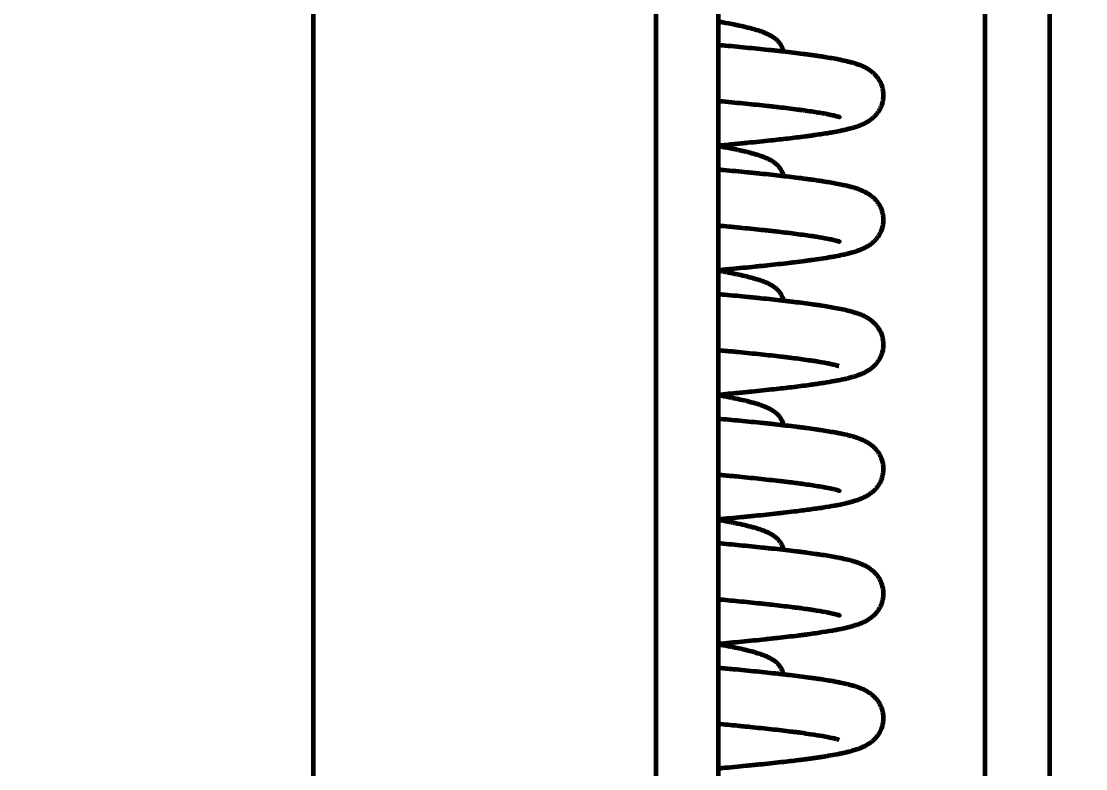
# Model space of a CAD drawing. Header units: millimetres. Extents: x 0 to 840, y 0 to 594.
# Drawn here: x 59.753 to 64.31, y 461.27 to 464.47 of the extents above; entities that cross this region are included whole.
import ezdxf

# ---------------------------------------------------------------- set-up
doc = ezdxf.new("R2010")
doc.units = ezdxf.units.MM
doc.linetypes.add('K5LT_BASIC', pattern=[0])
doc.linetypes.add('K5LT_THIN', pattern=[0])
doc.layers.add('Системный слой', color=7, linetype='Continuous')
doc.styles.add('KDIMTEXTSTYLE', font='GOST_AU.SHX', dxfattribs={"width": 0.96, "oblique": 15, "height": 5})
doc.dimstyles.new('KDIMSTYLE (0.07)', dxfattribs={"dimtxt": 5, "dimasz": 1, "dimexe": 2, "dimexo": 0, "dimgap": 1, "dimtad": 1, "dimlfac": 15, "dimtxsty": 'KDIMTEXTSTYLE', "dimsah": 1, "dimcen": 0, "dimdle": 1, "dimadec": 0, "dimazin": 0, "dimtfac": 0.667, "dimtmove": 0, "dimatfit": 3, "dimfxl": 1, "dimtvp": 1, "dimtolj": 1, "dimtzin": 0, "dimarcsym": 0})

# ---------------------------------------------------------------- blocks, each defined once
blk = doc.blocks.new('KDIMARROW_01')
at = {"layer": 'Системный слой'}
blk.add_hatch(color=0, dxfattribs=at).paths.add_polyline_path([(0, 0), (-5, 0.6583), (-4.5, 0), (-5, -0.6583)])
at = {"layer": 'Системный слой', "color": 0, "linetype": 'K5LT_THIN', "lineweight": 18}
for p, q in [((-4.5, 0), (-5, 0.6583)), ((-5, 0.6583), (0, 0)), ((0, 0), (-5, -0.6583)), ((-5, -0.6583), (-4.5, 0)), ((0, 0), (-1, 0))]:
    blk.add_line(p, q, dxfattribs=at)

msp = doc.modelspace()

# ---------------------------------------------------------------- linework, layer by layer
at = {"layer": 'Системный слой', "color": 5, "linetype": 'K5LT_BASIC', "lineweight": 60, "true_color": 0x0000ff}
for p, q in [((61.00305, 512.31632), (61.00305, 411.74583)), ((62.46971, 512.30589), (62.46971, 411.73474)), ((63.87945, 446.48472), (63.87945, 479.15139)), ((64.15418, 479.15139), (64.15418, 446.48472)), ((62.73638, 479.01806), (62.73638, 446.61806))]:
    msp.add_line(p, q, dxfattribs=at)
for points, knots in [([(62.73638, 464.46993), (62.74252, 464.46885), (62.74857, 464.46776), (62.77289, 464.46334), (62.79034, 464.45998), (62.81166, 464.4556), (62.81645, 464.4546), (62.82267, 464.45327), (62.82418, 464.45294), (62.84065, 464.44936), (62.85466, 464.44609), (62.86911, 464.44241), (62.87041, 464.44208), (62.88176, 464.43913), (62.89124, 464.43649), (62.90921, 464.43103), (62.91768, 464.42823), (62.93182, 464.42302), (62.93773, 464.42066), (62.94616, 464.41694), (62.94888, 464.41568), (62.95674, 464.41183), (62.96181, 464.40911), (62.96929, 464.40448), (62.97142, 464.40309), (62.9758, 464.40003), (62.9779, 464.39847), (62.98375, 464.39382), (62.98755, 464.39042), (62.99296, 464.38476), (62.99481, 464.38266), (62.99763, 464.37918), (62.99867, 464.37783), (63.00096, 464.37466), (63.00211, 464.37295), (63.00556, 464.3674), (63.00752, 464.36372), (63.01105, 464.35558), (63.01246, 464.35156), (63.01407, 464.34549), (63.0145, 464.34359), (63.01487, 464.3417)], [18.8656886, 18.8656886, 18.8656886, 18.8656886, 19.2075991, 19.2075991, 20.2626558, 20.2626558, 20.575663, 20.575663, 20.6763779, 20.6763779, 21.6846425, 21.6846425, 21.7857613, 21.7857613, 22.5695793, 22.5695793, 23.3533974, 23.3533974, 23.9549881, 23.9549881, 24.2402451, 24.2402451, 24.8093722, 24.8093722, 25.0549967, 25.0549967, 25.2892627, 25.2892627, 25.7031865, 25.7031865, 25.9129034, 25.9129034, 26.0393263, 26.0393263, 26.1910284, 26.1910284, 26.4794092, 26.4794092, 26.7454221, 26.7454221, 26.8596257, 26.8596257, 26.8596257, 26.8596257]), ([(62.73638, 464.36975), (62.74626, 464.36885), (62.75606, 464.36795), (62.80054, 464.36382), (62.83433, 464.36059), (62.90007, 464.35409), (62.93199, 464.35081), (62.97132, 464.34658), (62.97999, 464.34563), (62.99714, 464.34373), (63.00561, 464.34278), (63.04423, 464.33838), (63.07289, 464.33492), (63.10729, 464.33047), (63.11468, 464.32949), (63.1292, 464.32753), (63.13634, 464.32655), (63.14634, 464.32514), (63.14932, 464.32471), (63.1592, 464.32329), (63.16598, 464.32229), (63.17925, 464.32029), (63.18576, 464.31928), (63.2133, 464.31488), (63.2329, 464.31145), (63.26208, 464.3057), (63.27276, 464.30343), (63.28984, 464.29946), (63.29663, 464.29778), (63.3075, 464.29488), (63.31183, 464.29367), (63.32027, 464.29117), (63.32419, 464.28995), (63.33452, 464.28652), (63.34081, 464.28424), (63.35044, 464.28032), (63.35407, 464.27875), (63.36418, 464.27403), (63.37046, 464.27077), (63.38094, 464.26423), (63.38421, 464.26203), (63.39073, 464.25726), (63.3941, 464.25459), (63.4004, 464.24911), (63.40368, 464.246), (63.41115, 464.23818), (63.41559, 464.23287), (63.42192, 464.22384), (63.42403, 464.22053), (63.42841, 464.2129), (63.43061, 464.20854), (63.43456, 464.1994), (63.43634, 464.19456), (63.43925, 464.18473), (63.44045, 464.1796), (63.44217, 464.1693), (63.44272, 464.16405), (63.44315, 464.15355), (63.44304, 464.14829), (63.44217, 464.13786), (63.44142, 464.13272), (63.43901, 464.12119), (63.43718, 464.11497), (63.43264, 464.10287), (63.42996, 464.09715), (63.42384, 464.08612), (63.42042, 464.08095), (63.41412, 464.07262), (63.41126, 464.06923), (63.40543, 464.0629), (63.40244, 464.05996), (63.39639, 464.05448), (63.39333, 464.05195), (63.38992, 464.04933), (63.38951, 464.04902), (63.38769, 464.04765), (63.38628, 464.04663), (63.38213, 464.04372), (63.37936, 464.04191), (63.37146, 464.03705), (63.3662, 464.03422), (63.35796, 464.03018), (63.35462, 464.02866), (63.34789, 464.02576), (63.34465, 464.02446), (63.33332, 464.02014), (63.32605, 464.01774), (63.31434, 464.01421), (63.31003, 464.01298), (63.29992, 464.01022), (63.29374, 464.00865), (63.28258, 464.00598), (63.27777, 464.00489), (63.26779, 464.00269), (63.26258, 464.00159), (63.24777, 463.99859), (63.23776, 463.99669), (63.22142, 463.99377), (63.21542, 463.99273), (63.19145, 463.9887), (63.17229, 463.98574), (63.14497, 463.98181), (63.1379, 463.98082), (63.12352, 463.97885), (63.11621, 463.97786), (63.0853, 463.9738), (63.06045, 463.97073), (63.01099, 463.96494), (62.98665, 463.96222), (62.9301, 463.95614), (62.89738, 463.95279), (62.8541, 463.94851), (62.84466, 463.94759), (62.82565, 463.94575), (62.81608, 463.94484), (62.78352, 463.94174), (62.76015, 463.93957), (62.73638, 463.9374)], [4.6533398, 4.6533398, 4.6533398, 4.6533398, 4.992377, 4.992377, 6.2027152, 6.2027152, 7.4310357, 7.4310357, 7.784683, 7.784683, 8.1395752, 8.1395752, 9.4268002, 9.4268002, 9.7870957, 9.7870957, 10.1489733, 10.1489733, 10.3047117, 10.3047117, 10.669622, 10.669622, 11.0354263, 11.0354263, 12.2578541, 12.2578541, 13.0248467, 13.0248467, 13.5526302, 13.5526302, 13.9116848, 13.9116848, 14.2557108, 14.2557108, 14.7896734, 14.7896734, 15.0951145, 15.0951145, 15.6290771, 15.6290771, 15.8688792, 15.8688792, 16.0959116, 16.0959116, 16.3129594, 16.3129594, 16.6226405, 16.6226405, 16.7877626, 16.7877626, 16.9852371, 16.9852371, 17.1816924, 17.1816924, 17.3744661, 17.3744661, 17.5642591, 17.5642591, 17.7523127, 17.7523127, 17.9398004, 17.9398004, 18.1805104, 18.1805104, 18.4284188, 18.4284188, 18.688996, 18.688996, 18.8901488, 18.8901488, 19.0964008, 19.0964008, 19.3106255, 19.3106255, 19.3394826, 19.3394826, 19.4410877, 19.4410877, 19.6442978, 19.6442978, 20.0507179, 20.0507179, 20.3262035, 20.3262035, 20.6171902, 20.6171902, 21.2712928, 21.2712928, 21.6184998, 21.6184998, 22.1070484, 22.1070484, 22.4704408, 22.4704408, 22.8395962, 22.8395962, 23.5024106, 23.5024106, 23.8728149, 23.8728149, 24.9474489, 24.9474489, 25.3117314, 25.3117314, 25.6741575, 25.6741575, 26.8139009, 26.8139009, 27.8298613, 27.8298613, 29.0861227, 29.0861227, 29.431642, 29.431642, 29.7759734, 29.7759734, 30.5920125, 30.5920125, 30.5920125, 30.5920125]), ([(62.73638, 464.12957), (62.74281, 464.12898), (62.7492, 464.12838), (62.78956, 464.12461), (62.82256, 464.12144), (62.88666, 464.11504), (62.91773, 464.11181), (62.9557, 464.10768), (62.96398, 464.10677), (62.98032, 464.10494), (62.98837, 464.10402), (63.02471, 464.09983), (63.05142, 464.09656), (63.08322, 464.09239), (63.09008, 464.09147), (63.10164, 464.08988), (63.10643, 464.08922), (63.13336, 464.08541), (63.15371, 464.08227), (63.17351, 464.07892), (63.17532, 464.07861), (63.18226, 464.0774), (63.18721, 464.07652), (63.19674, 464.07476), (63.20126, 464.07389), (63.21494, 464.07118), (63.22315, 464.0694), (63.23366, 464.06691), (63.23655, 464.06619), (63.24325, 464.06445), (63.24677, 464.06345), (63.25074, 464.06224), (63.25249, 464.06167), (63.2553, 464.06071), (63.25632, 464.06028), (63.25587, 464.06048), (63.25459, 464.06111), (63.25422, 464.06131)], [37.7112778, 37.7112778, 37.7112778, 37.7112778, 37.9222694, 37.9222694, 39.0502669, 39.0502669, 40.1981821, 40.1981821, 40.5243111, 40.5243111, 40.8515265, 40.8515265, 42.0252066, 42.0252066, 42.3577156, 42.3577156, 42.5994075, 42.5994075, 43.7447167, 43.7447167, 43.8609674, 43.8609674, 44.1975123, 44.1975123, 44.5337933, 44.5337933, 45.2610793, 45.2610793, 45.5898742, 45.5898742, 46.0644791, 46.0644791, 46.3572481, 46.3572481, 46.9762262, 46.9762262, 47.2143154, 47.2143154, 47.2143154, 47.2143154]), ([(62.73638, 463.93659), (62.74022, 463.93592), (62.74401, 463.93524), (62.76656, 463.93119), (62.78441, 463.92781), (62.8062, 463.9234), (62.81105, 463.9224), (62.8206, 463.92038), (62.82529, 463.91937), (62.83668, 463.91687), (62.84327, 463.91537), (62.85404, 463.91282), (62.85831, 463.91179), (62.87455, 463.90775), (62.88587, 463.9047), (62.90419, 463.89927), (62.91155, 463.89692), (62.92183, 463.89336), (62.92497, 463.89223), (62.93375, 463.88893), (62.93926, 463.88668), (62.94726, 463.8831), (62.94986, 463.88188), (62.95779, 463.87795), (62.96288, 463.87516), (62.97014, 463.87059), (62.97242, 463.86908), (62.97872, 463.86459), (62.98267, 463.86147), (62.98835, 463.85617), (62.98974, 463.8548), (62.99308, 463.85129), (62.99479, 463.84936), (62.99827, 463.84506), (62.9999, 463.84287), (63.00389, 463.83694), (63.00625, 463.83283), (63.00939, 463.82619), (63.01064, 463.82317), (63.01256, 463.81771), (63.01347, 463.81463), (63.01442, 463.81058), (63.01465, 463.8095), (63.01486, 463.80841)], [18.3385521, 18.3385521, 18.3385521, 18.3385521, 18.5520427, 18.5520427, 19.6180803, 19.6180803, 19.9309472, 19.9309472, 20.2445913, 20.2445913, 20.7073038, 20.7073038, 21.0230147, 21.0230147, 21.9335588, 21.9335588, 22.5995978, 22.5995978, 22.904688, 22.904688, 23.4668516, 23.4668516, 23.7508946, 23.7508946, 24.3130583, 24.3130583, 24.5614441, 24.5614441, 25.0183374, 25.0183374, 25.1852387, 25.1852387, 25.3892471, 25.3892471, 25.5861398, 25.5861398, 25.8859733, 25.8859733, 26.0744038, 26.0744038, 26.2614911, 26.2614911, 26.3284344, 26.3284344, 26.3284344, 26.3284344]), ([(62.73638, 463.83642), (62.74395, 463.83573), (62.75148, 463.83504), (62.79379, 463.83112), (62.82768, 463.8279), (62.86978, 463.82375), (62.87905, 463.82283), (62.89741, 463.82099), (62.90651, 463.82006), (62.94782, 463.81581), (62.9788, 463.81248), (63.03686, 463.80591), (63.06401, 463.80267), (63.09728, 463.79843), (63.10479, 463.79746), (63.11954, 463.79551), (63.12679, 463.79453), (63.14464, 463.79206), (63.15505, 463.79057), (63.17191, 463.78807), (63.17852, 463.78706), (63.20529, 463.78288), (63.22417, 463.77966), (63.25224, 463.77435), (63.2624, 463.7723), (63.27713, 463.76908), (63.282, 463.76797), (63.29353, 463.76522), (63.3, 463.76357), (63.3105, 463.76071), (63.31485, 463.75946), (63.32511, 463.75634), (63.3309, 463.75445), (63.34059, 463.75093), (63.34432, 463.7495), (63.35145, 463.74656), (63.35517, 463.74493), (63.36549, 463.74003), (63.37222, 463.7365), (63.38325, 463.72935), (63.38639, 463.72717), (63.39294, 463.72219), (63.39619, 463.71951), (63.40411, 463.71234), (63.4091, 463.70721), (63.41644, 463.69826), (63.41925, 463.69446), (63.42243, 463.68962), (63.42298, 463.68877), (63.4246, 463.68617), (63.42566, 463.6844), (63.42872, 463.67894), (63.43061, 463.67515), (63.43433, 463.66666), (63.43609, 463.66194), (63.43905, 463.65218), (63.44025, 463.64717), (63.44204, 463.63696), (63.44263, 463.63177), (63.44315, 463.62132), (63.44309, 463.61607), (63.4422, 463.60422), (63.44118, 463.59766), (63.43817, 463.58483), (63.43616, 463.57858), (63.43325, 463.57138), (63.43272, 463.57014), (63.43018, 463.56439), (63.42787, 463.55989), (63.4231, 463.55176), (63.4203, 463.54753), (63.41496, 463.54033), (63.41185, 463.53657), (63.40609, 463.53025), (63.4029, 463.52707), (63.39686, 463.52155), (63.39376, 463.51897), (63.38566, 463.5127), (63.38121, 463.5097), (63.37312, 463.50475), (63.37051, 463.50327), (63.36407, 463.49983), (63.36123, 463.49842), (63.35474, 463.49537), (63.3514, 463.49391), (63.34209, 463.49006), (63.33572, 463.48772), (63.32572, 463.48436), (63.32195, 463.48317), (63.31388, 463.48074), (63.30989, 463.4796), (63.29934, 463.47673), (63.29262, 463.47504), (63.28104, 463.47229), (63.27612, 463.47118), (63.26016, 463.46771), (63.24877, 463.46544), (63.23101, 463.46214), (63.22517, 463.46109), (63.20642, 463.45784), (63.19301, 463.45565), (63.16605, 463.45151), (63.15259, 463.44954), (63.13522, 463.44712), (63.13184, 463.44665), (63.12161, 463.44525), (63.11465, 463.44432), (63.09342, 463.44154), (63.07875, 463.43968), (63.05569, 463.43687), (63.04765, 463.43591), (63.01045, 463.43152), (62.97979, 463.42811), (62.93885, 463.42377), (62.92991, 463.42284), (62.91188, 463.42097), (62.90277, 463.42004), (62.8608, 463.4158), (62.82676, 463.41249), (62.78197, 463.40828), (62.77219, 463.40736), (62.75375, 463.40565), (62.74509, 463.40486), (62.73638, 463.40406)], [4.2729293, 4.2729293, 4.2729293, 4.2729293, 4.5114885, 4.5114885, 5.6217301, 5.6217301, 5.9388773, 5.9388773, 6.2572857, 6.2572857, 7.4005533, 7.4005533, 8.5088178, 8.5088178, 8.8396057, 8.8396057, 9.1712311, 9.1712311, 9.6727903, 9.6727903, 10.0088631, 10.0088631, 11.0660021, 11.0660021, 11.7138663, 11.7138663, 12.0526196, 12.0526196, 12.521495, 12.521495, 12.8499866, 12.8499866, 13.3188621, 13.3188621, 13.6084208, 13.6084208, 13.88578, 13.88578, 14.4051005, 14.4051005, 14.622046, 14.622046, 14.8260242, 14.8260242, 15.1257656, 15.1257656, 15.3125921, 15.3125921, 15.3518115, 15.3518115, 15.4302504, 15.4302504, 15.5871283, 15.5871283, 15.7674777, 15.7674777, 15.9476555, 15.9476555, 16.1280068, 16.1280068, 16.3085182, 16.3085182, 16.538217, 16.538217, 16.7699069, 16.7699069, 16.8188965, 16.8188965, 16.9997698, 16.9997698, 17.180998, 17.180998, 17.3642008, 17.3642008, 17.5510309, 17.5510309, 17.7433351, 17.7433351, 18.0612729, 18.0612729, 18.2798833, 18.2798833, 18.5168923, 18.5168923, 18.7748912, 18.7748912, 19.2608729, 19.2608729, 19.5630664, 19.5630664, 19.8744029, 19.8744029, 20.3570748, 20.3570748, 20.6937686, 20.6937686, 21.4171346, 21.4171346, 21.7573311, 21.7573311, 22.4806971, 22.4806971, 23.1408536, 23.1408536, 23.2985093, 23.2985093, 23.6138208, 23.6138208, 24.2444438, 24.2444438, 24.5736325, 24.5736325, 25.7431396, 25.7431396, 26.064381, 26.064381, 26.3842491, 26.3842491, 27.5231332, 27.5231332, 27.8376433, 27.8376433, 28.1121861, 28.1121861, 28.1121861, 28.1121861]), ([(62.73638, 463.59624), (62.75223, 463.59477), (62.76788, 463.59331), (62.79279, 463.59094), (62.80219, 463.59004), (62.82083, 463.58824), (62.83007, 463.58733), (62.8719, 463.58321), (62.90335, 463.57999), (62.94186, 463.57586), (62.95025, 463.57495), (62.96683, 463.57312), (62.97501, 463.57221), (63.01106, 463.56811), (63.03752, 463.56494), (63.08728, 463.55858), (63.11059, 463.55538), (63.13386, 463.55191), (63.13597, 463.55159), (63.14407, 463.55036), (63.1499, 463.54945), (63.17297, 463.54576), (63.18853, 463.54303), (63.21048, 463.53875), (63.21798, 463.53718), (63.22808, 463.53491), (63.23147, 463.53411), (63.24093, 463.53177), (63.25005, 463.52918), (63.25636, 463.527), (63.25446, 463.52784), (63.25508, 463.52753)], [36.3466063, 36.3466063, 36.3466063, 36.3466063, 36.8486127, 36.8486127, 37.157315, 37.157315, 37.4668419, 37.4668419, 38.5729401, 38.5729401, 38.8867817, 38.8867817, 39.2018192, 39.2018192, 40.2977413, 40.2977413, 41.4133287, 41.4133287, 41.5253829, 41.5253829, 41.8489957, 41.8489957, 42.8445702, 42.8445702, 43.4482842, 43.4482842, 43.7659611, 43.7659611, 44.3419177, 44.3419177, 44.7495096, 44.7495096, 44.7495096, 44.7495096]), ([(62.73638, 463.40326), (62.74109, 463.40243), (62.74574, 463.4016), (62.75577, 463.39979), (62.76112, 463.39881), (62.77167, 463.39685), (62.77687, 463.39586), (62.78954, 463.39341), (62.79691, 463.39195), (62.80901, 463.38949), (62.81384, 463.38848), (62.8291, 463.38524), (62.83919, 463.38299), (62.85323, 463.37968), (62.85751, 463.37865), (62.87388, 463.37459), (62.8853, 463.37152), (62.90377, 463.36606), (62.91118, 463.36371), (62.92538, 463.35881), (62.93214, 463.35626), (62.94141, 463.35238), (62.94419, 463.35116), (62.95225, 463.34745), (62.95739, 463.34485), (62.96481, 463.34059), (62.96718, 463.33915), (62.97392, 463.3348), (62.9783, 463.33164), (62.98388, 463.32692), (62.98488, 463.32604), (62.98739, 463.32375), (62.98869, 463.3225), (62.99197, 463.31916), (62.9937, 463.31728), (62.9983, 463.31178), (63.00098, 463.30813), (63.00569, 463.30051), (63.00794, 463.29619), (63.01078, 463.28946), (63.0119, 463.2864), (63.01338, 463.2815), (63.01395, 463.27935), (63.01457, 463.27649), (63.01472, 463.27578), (63.01486, 463.27506)], [18.3614664, 18.3614664, 18.3614664, 18.3614664, 18.6234725, 18.6234725, 18.9329731, 18.9329731, 19.2432863, 19.2432863, 19.7010861, 19.7010861, 20.0141802, 20.0141802, 20.7101409, 20.7101409, 21.0257861, 21.0257861, 21.9424306, 21.9424306, 22.6118152, 22.6118152, 23.2811997, 23.2811997, 23.573005, 23.573005, 24.1356425, 24.1356425, 24.3925913, 24.3925913, 24.8892334, 24.8892334, 25.0081127, 25.0081127, 25.1643712, 25.1643712, 25.37006, 25.37006, 25.6896344, 25.6896344, 25.9850455, 25.9850455, 26.1735969, 26.1735969, 26.3065458, 26.3065458, 26.350651, 26.350651, 26.350651, 26.350651]), ([(62.73638, 463.30309), (62.74544, 463.30226), (62.75445, 463.30143), (62.79797, 463.2974), (62.8316, 463.29419), (62.87343, 463.29006), (62.88268, 463.28914), (62.901, 463.28729), (62.91008, 463.28636), (62.95132, 463.2821), (62.98224, 463.27877), (63.02003, 463.27447), (63.0283, 463.27352), (63.04459, 463.27161), (63.05263, 463.27065), (63.08885, 463.26625), (63.11547, 463.2628), (63.14482, 463.25869), (63.14926, 463.25806), (63.16056, 463.25643), (63.16732, 463.25543), (63.19631, 463.25103), (63.21704, 463.24759), (63.24771, 463.24191), (63.25878, 463.23972), (63.27986, 463.23517), (63.28987, 463.23283), (63.30376, 463.22923), (63.30822, 463.22801), (63.31888, 463.22495), (63.32497, 463.22307), (63.3349, 463.21968), (63.33879, 463.21828), (63.34609, 463.21545), (63.34987, 463.2139), (63.35985, 463.20949), (63.36602, 463.20648), (63.37646, 463.2004), (63.37963, 463.19842), (63.38624, 463.19393), (63.38957, 463.19149), (63.39784, 463.18485), (63.40321, 463.17997), (63.41113, 463.17141), (63.4141, 463.1679), (63.41802, 463.16271), (63.41908, 463.16125), (63.42219, 463.15675), (63.42418, 463.15361), (63.42846, 463.14615), (63.43066, 463.14178), (63.4346, 463.13264), (63.43637, 463.12781), (63.43927, 463.11798), (63.44047, 463.11284), (63.44242, 463.10111), (63.44301, 463.09433), (63.44308, 463.08089), (63.44258, 463.07422), (63.44056, 463.06111), (63.43906, 463.05475), (63.43557, 463.04375), (63.43379, 463.03913), (63.42974, 463.03016), (63.42753, 463.02593), (63.4227, 463.01779), (63.42013, 463.01395), (63.41474, 463.00671), (63.4119, 463.0033), (63.40797, 462.99898), (63.40691, 462.99785), (63.40523, 462.99612), (63.40461, 462.9955), (63.40277, 462.99368), (63.40151, 462.99248), (63.39786, 462.98911), (63.39531, 462.98694), (63.38816, 462.98119), (63.3832, 462.97771), (63.37547, 462.97281), (63.37222, 462.97091), (63.36584, 462.96741), (63.36273, 462.96583), (63.35614, 462.96267), (63.35325, 462.96138), (63.34391, 462.95743), (63.33868, 462.95547), (63.32936, 462.95222), (63.32539, 462.95092), (63.31761, 462.94851), (63.31338, 462.94726), (63.30329, 462.94444), (63.29729, 462.94288), (63.28638, 462.94021), (63.28157, 462.93909), (63.2687, 462.9362), (63.26031, 462.93444), (63.24606, 462.93162), (63.24051, 462.93056), (63.22016, 462.92682), (63.20458, 462.92418), (63.18574, 462.92121), (63.18351, 462.92086), (63.17767, 462.91996), (63.17404, 462.91941), (63.163, 462.91775), (63.15546, 462.91664), (63.14078, 462.91456), (63.13367, 462.91357), (63.10307, 462.9094), (63.07826, 462.90625), (63.02794, 462.90021), (63.00267, 462.89733), (62.94544, 462.89108), (62.91308, 462.88772), (62.8702, 462.88344), (62.86085, 462.88251), (62.842, 462.88067), (62.83251, 462.87975), (62.79478, 462.87613), (62.7659, 462.87343), (62.73638, 462.87073)], [4.1667293, 4.1667293, 4.1667293, 4.1667293, 4.4453161, 4.4453161, 5.5224927, 5.5224927, 5.8319381, 5.8319381, 6.1426793, 6.1426793, 7.2591012, 7.2591012, 7.5774811, 7.5774811, 7.8968569, 7.8968569, 9.041118, 9.041118, 9.2487993, 9.2487993, 9.5756523, 9.5756523, 10.6824609, 10.6824609, 11.3631095, 11.3631095, 12.0437581, 12.0437581, 12.3676119, 12.3676119, 12.8381961, 12.8381961, 13.1303523, 13.1303523, 13.4108215, 13.4108215, 13.8916755, 13.8916755, 14.1127697, 14.1127697, 14.3207118, 14.3207118, 14.6368134, 14.6368134, 14.8230151, 14.8230151, 14.8930675, 14.8930675, 15.0331723, 15.0331723, 15.2099644, 15.2099644, 15.3859906, 15.3859906, 15.5587884, 15.5587884, 15.7765349, 15.7765349, 15.9903523, 15.9903523, 16.204568, 16.204568, 16.3739405, 16.3739405, 16.5456335, 16.5456335, 16.7206937, 16.7206937, 16.9002429, 16.9002429, 16.9665468, 16.9665468, 17.0049382, 17.0049382, 17.081721, 17.081721, 17.2352866, 17.2352866, 17.5424178, 17.5424178, 17.7600914, 17.7600914, 17.9898715, 17.9898715, 18.2323423, 18.2323423, 18.6672237, 18.6672237, 18.9608096, 18.9608096, 19.269783, 19.269783, 19.7046645, 19.7046645, 20.0301436, 20.0301436, 20.5643617, 20.5643617, 20.8962084, 20.8962084, 21.7438254, 21.7438254, 21.8570535, 21.8570535, 22.0374681, 22.0374681, 22.3982972, 22.3982972, 22.7239961, 22.7239961, 23.7713532, 23.7713532, 24.7337857, 24.7337857, 25.8615018, 25.8615018, 26.1715707, 26.1715707, 26.4805907, 26.4805907, 27.3877761, 27.3877761, 27.3877761, 27.3877761]), ([(62.73638, 463.0629), (62.74682, 463.06194), (62.75717, 463.06097), (62.77699, 463.05911), (62.78647, 463.05821), (62.80528, 463.05641), (62.81461, 463.05551), (62.85681, 463.05139), (62.88859, 463.04818), (62.94937, 463.04176), (62.97837, 463.03855), (63.01359, 463.03443), (63.02131, 463.03351), (63.03651, 463.03167), (63.04399, 463.03075), (63.07737, 463.02656), (63.10155, 463.02331), (63.12987, 463.01918), (63.13597, 463.01827), (63.14781, 463.01645), (63.15358, 463.01554), (63.17498, 463.01207), (63.18925, 463.00955), (63.2095, 463.00561), (63.21651, 463.00416), (63.22646, 463.00195), (63.22986, 463.00116), (63.2383, 462.99911), (63.24252, 462.99797), (63.24731, 462.99661), (63.24894, 462.99613), (63.25143, 462.99535), (63.25201, 462.99516), (63.25294, 462.99485)], [38.7346172, 38.7346172, 38.7346172, 38.7346172, 39.0869628, 39.0869628, 39.4153722, 39.4153722, 39.744733, 39.744733, 40.9199133, 40.9199133, 42.0972117, 42.0972117, 42.4355893, 42.4355893, 42.775331, 42.775331, 43.9837483, 43.9837483, 44.3267169, 44.3267169, 44.6719943, 44.6719943, 45.6492809, 45.6492809, 46.2463321, 46.2463321, 46.5870004, 46.5870004, 47.1840515, 47.1840515, 47.6256554, 47.6256554, 47.8835975, 47.8835975, 47.8835975, 47.8835975]), ([(62.73638, 462.86993), (62.75302, 462.867), (62.76898, 462.86406), (62.7893, 462.86012), (62.79433, 462.85913), (62.80424, 462.85713), (62.80912, 462.85613), (62.82555, 462.85269), (62.83666, 462.85023), (62.85167, 462.84672), (62.85597, 462.84569), (62.87258, 462.8416), (62.88421, 462.83849), (62.89874, 462.83422), (62.90234, 462.83313), (62.90931, 462.83093), (62.91271, 462.82982), (62.92328, 462.82623), (62.93018, 462.82368), (62.9396, 462.81982), (62.94243, 462.81861), (62.95055, 462.81494), (62.95572, 462.81238), (62.9632, 462.8082), (62.9656, 462.80679), (62.97248, 462.80246), (62.97697, 462.79932), (62.98266, 462.79463), (62.98365, 462.79379), (62.98612, 462.7916), (62.98739, 462.79042), (62.99066, 462.78721), (62.99241, 462.78537), (62.99712, 462.77996), (62.9999, 462.77633), (63.00394, 462.77008), (63.00547, 462.76744), (63.00807, 462.76241), (63.00941, 462.75948), (63.01153, 462.75411), (63.01254, 462.75111), (63.01393, 462.74607), (63.01443, 462.74394), (63.01486, 462.74175)], [18.3922153, 18.3922153, 18.3922153, 18.3922153, 19.3186238, 19.3186238, 19.6301306, 19.6301306, 19.9428803, 19.9428803, 20.7032832, 20.7032832, 21.0189155, 21.0189155, 21.9477426, 21.9477426, 22.2615663, 22.2615663, 22.573075, 22.573075, 23.2492809, 23.2492809, 23.543007, 23.543007, 24.1069655, 24.1069655, 24.3667283, 24.3667283, 24.8754574, 24.8754574, 24.9936874, 24.9936874, 25.1453734, 25.1453734, 25.353106, 25.353106, 25.6787445, 25.6787445, 25.8710466, 25.8710466, 26.0610723, 26.0610723, 26.2490788, 26.2490788, 26.3831121, 26.3831121, 26.3831121, 26.3831121]), ([(62.73638, 462.76975), (62.76816, 462.76685), (62.79921, 462.76394), (62.86331, 462.75776), (62.89613, 462.75449), (62.93658, 462.75028), (62.94544, 462.74935), (62.96295, 462.74748), (62.97162, 462.74654), (63.0117, 462.74215), (63.04166, 462.73869), (63.07774, 462.73424), (63.08545, 462.73328), (63.10063, 462.73133), (63.10809, 462.73036), (63.12877, 462.72761), (63.14166, 462.72582), (63.161, 462.72303), (63.16776, 462.72203), (63.19671, 462.71763), (63.21742, 462.71419), (63.24207, 462.70962), (63.24765, 462.70855), (63.25845, 462.70641), (63.26371, 462.70532), (63.27938, 462.70195), (63.28938, 462.69961), (63.30326, 462.69603), (63.30775, 462.69481), (63.31841, 462.69176), (63.32447, 462.68989), (63.33443, 462.68651), (63.3383, 462.68512), (63.34817, 462.68133), (63.35449, 462.67866), (63.36446, 462.67379), (63.36756, 462.67217), (63.37448, 462.66826), (63.3776, 462.66637), (63.38426, 462.66199), (63.38756, 462.65965), (63.39594, 462.65315), (63.4014, 462.64836), (63.40946, 462.63996), (63.41249, 462.63652), (63.41585, 462.63223), (63.41632, 462.63162), (63.41773, 462.62977), (63.41865, 462.6285), (63.42139, 462.6246), (63.42316, 462.62189), (63.42729, 462.61498), (63.42957, 462.61067), (63.43367, 462.60164), (63.43551, 462.5969), (63.43906, 462.58574), (63.44065, 462.579), (63.44265, 462.56561), (63.44312, 462.55882), (63.44296, 462.5454), (63.44235, 462.53875), (63.44035, 462.52711), (63.43918, 462.52213), (63.43626, 462.51238), (63.43455, 462.50771), (63.43062, 462.49863), (63.42846, 462.49434), (63.42373, 462.48608), (63.4212, 462.4822), (63.41588, 462.47483), (63.41308, 462.47136), (63.40731, 462.46485), (63.40435, 462.46183), (63.39929, 462.45707), (63.39719, 462.45522), (63.39107, 462.4501), (63.38706, 462.44712), (63.38009, 462.44236), (63.37681, 462.4403), (63.37055, 462.43662), (63.36724, 462.43482), (63.36082, 462.43154), (63.35756, 462.43), (63.34737, 462.42544), (63.34104, 462.42299), (63.33055, 462.41929), (63.32685, 462.41807), (63.31753, 462.41513), (63.31157, 462.41339), (63.30133, 462.41061), (63.29688, 462.40946), (63.28762, 462.40717), (63.28294, 462.40607), (63.26959, 462.40305), (63.26064, 462.40117), (63.24587, 462.39825), (63.24029, 462.39719), (63.21869, 462.39322), (63.20173, 462.39037), (63.16538, 462.38471), (63.14607, 462.38191), (63.10597, 462.37647), (63.08529, 462.37381), (63.04816, 462.36928), (63.03218, 462.3674), (63.00741, 462.36457), (62.99896, 462.36362), (62.95991, 462.35929), (62.9279, 462.35592), (62.88541, 462.35162), (62.87614, 462.35069), (62.85747, 462.34885), (62.84806, 462.34792), (62.80551, 462.3438), (62.77139, 462.3406), (62.73638, 462.3374)], [4.4454512, 4.4454512, 4.4454512, 4.4454512, 5.4875541, 5.4875541, 6.659415, 6.659415, 6.9925395, 6.9925395, 7.3271099, 7.3271099, 8.5605655, 8.5605655, 8.9033992, 8.9033992, 9.2472956, 9.2472956, 9.8749795, 9.8749795, 10.2237315, 10.2237315, 11.40443, 11.40443, 11.7583762, 11.7583762, 12.1125962, 12.1125962, 12.8365952, 12.8365952, 13.1823863, 13.1823863, 13.6837539, 13.6837539, 13.9955049, 13.9955049, 14.5095289, 14.5095289, 14.7710258, 14.7710258, 15.010348, 15.010348, 15.2346695, 15.2346695, 15.5783024, 15.5783024, 15.7781107, 15.7781107, 15.8107688, 15.8107688, 15.8760851, 15.8760851, 16.0067176, 16.0067176, 16.1957257, 16.1957257, 16.3837956, 16.3837956, 16.6248203, 16.6248203, 16.8566067, 16.8566067, 17.0845214, 17.0845214, 17.263662, 17.263662, 17.4440305, 17.4440305, 17.6267201, 17.6267201, 17.8128508, 17.8128508, 18.0036164, 18.0036164, 18.1993326, 18.1993326, 18.3390526, 18.3390526, 18.6096238, 18.6096238, 18.8367728, 18.8367728, 19.0786711, 19.0786711, 19.3355038, 19.3355038, 19.8848887, 19.8848887, 20.1906364, 20.1906364, 20.6540301, 20.6540301, 20.9948994, 20.9948994, 21.3397324, 21.3397324, 21.9475267, 21.9475267, 22.3017071, 22.3017071, 23.280868, 23.280868, 24.2600289, 24.2600289, 25.1985955, 25.1985955, 25.8683096, 25.8683096, 26.2069876, 26.2069876, 27.4130777, 27.4130777, 27.7445838, 27.7445838, 28.0748209, 28.0748209, 29.2227823, 29.2227823, 29.2227823, 29.2227823]), ([(62.73638, 462.52957), (62.74351, 462.52891), (62.7506, 462.52825), (62.76726, 462.52669), (62.77678, 462.5258), (62.79569, 462.524), (62.80507, 462.5231), (62.8475, 462.51898), (62.87947, 462.51578), (62.94072, 462.50936), (62.96999, 462.50615), (63.00558, 462.50204), (63.01339, 462.50112), (63.02876, 462.49928), (63.03633, 462.49836), (63.06387, 462.49495), (63.08292, 462.49247), (63.12372, 462.48683), (63.1448, 462.48367), (63.16543, 462.48027), (63.16731, 462.47996), (63.17451, 462.47875), (63.17966, 462.47786), (63.1896, 462.47608), (63.19434, 462.47521), (63.2095, 462.47231), (63.21884, 462.47036), (63.23226, 462.46727), (63.23683, 462.46614), (63.24322, 462.46444), (63.24566, 462.46376), (63.25167, 462.46199), (63.25492, 462.46084), (63.25649, 462.46022), (63.25573, 462.46055), (63.25573, 462.46055)], [44.6439738, 44.6439738, 44.6439738, 44.6439738, 44.9212935, 44.9212935, 45.2994331, 45.2994331, 45.6785821, 45.6785821, 47.0307688, 47.0307688, 48.3862621, 48.3862621, 48.7755702, 48.7755702, 49.1668572, 49.1668572, 50.2272216, 50.2272216, 51.591448, 51.591448, 51.7287152, 51.7287152, 52.1273354, 52.1273354, 52.5258968, 52.5258968, 53.4572428, 53.4572428, 54.0493873, 54.0493873, 54.4237111, 54.4237111, 55.2894436, 55.2894436, 55.6906549, 55.6906549, 55.6906549, 55.6906549]), ([(62.73638, 462.33659), (62.75131, 462.33397), (62.76569, 462.33133), (62.78462, 462.3277), (62.7897, 462.32671), (62.7997, 462.32472), (62.80462, 462.32372), (62.82362, 462.31979), (62.83701, 462.31684), (62.86227, 462.31088), (62.87407, 462.30788), (62.89628, 462.30171), (62.90661, 462.29857), (62.92344, 462.29284), (62.93023, 462.29033), (62.94216, 462.28544), (62.94741, 462.2831), (62.95519, 462.27924), (62.95761, 462.27797), (62.96244, 462.2753), (62.96483, 462.27391), (62.97178, 462.2696), (62.97638, 462.26642), (62.98302, 462.26102), (62.98492, 462.25938), (62.98852, 462.256), (62.98995, 462.25459), (62.99453, 462.24974), (62.99737, 462.24635), (63.00173, 462.24021), (63.0033, 462.23778), (63.00613, 462.2329), (63.00757, 462.23013), (63.00992, 462.22494), (63.01112, 462.2219), (63.01297, 462.21637), (63.01382, 462.21331), (63.01461, 462.20968), (63.01474, 462.20904), (63.01486, 462.2084)], [18.3386304, 18.3386304, 18.3386304, 18.3386304, 19.169571, 19.169571, 19.4807141, 19.4807141, 19.793022, 19.793022, 20.7073074, 20.7073074, 21.6177832, 21.6177832, 22.5282591, 22.5282591, 23.1941866, 23.1941866, 23.7562949, 23.7562949, 24.0255248, 24.0255248, 24.2855593, 24.2855593, 24.7990144, 24.7990144, 25.0233226, 25.0233226, 25.1952005, 25.1952005, 25.5315513, 25.5315513, 25.7248039, 25.7248039, 25.9146997, 25.9146997, 26.1029939, 26.1029939, 26.2891369, 26.2891369, 26.3285178, 26.3285178, 26.3285178, 26.3285178]), ([(62.73638, 462.23642), (62.76802, 462.23353), (62.79894, 462.23063), (62.86248, 462.22451), (62.89489, 462.22128), (62.93498, 462.21712), (62.94384, 462.21618), (62.96138, 462.21432), (62.97006, 462.21338), (63.01021, 462.20899), (63.04022, 462.20552), (63.07638, 462.20108), (63.0841, 462.20011), (63.0993, 462.19817), (63.10679, 462.1972), (63.12746, 462.19445), (63.14034, 462.19267), (63.15969, 462.18989), (63.16646, 462.18889), (63.19551, 462.18449), (63.21629, 462.18105), (63.24104, 462.17649), (63.24663, 462.17542), (63.25746, 462.17327), (63.26274, 462.17219), (63.27856, 462.1688), (63.28867, 462.16645), (63.30267, 462.16285), (63.30715, 462.16164), (63.31786, 462.15859), (63.32397, 462.15672), (63.33395, 462.15335), (63.33785, 462.15196), (63.34769, 462.14819), (63.35395, 462.14557), (63.36389, 462.14075), (63.36699, 462.13915), (63.37391, 462.13527), (63.37704, 462.13339), (63.38596, 462.12757), (63.39177, 462.12329), (63.40055, 462.11563), (63.40384, 462.11252), (63.40987, 462.10618), (63.41287, 462.10273), (63.41661, 462.09792), (63.41745, 462.0968), (63.41995, 462.09337), (63.42157, 462.091), (63.42565, 462.08454), (63.42803, 462.08031), (63.43234, 462.07145), (63.43428, 462.0668), (63.43812, 462.05579), (63.4399, 462.04909), (63.44227, 462.03574), (63.44293, 462.02896), (63.44311, 462.01694), (63.44287, 462.01169), (63.44173, 462.00131), (63.44085, 461.99621), (63.43848, 461.98619), (63.43702, 461.98136), (63.43357, 461.97193), (63.43162, 461.96744), (63.42726, 461.95877), (63.4249, 461.95468), (63.41985, 461.94687), (63.41716, 461.94319), (63.41042, 461.9348), (63.40627, 461.93036), (63.3976, 461.92209), (63.3931, 461.91836), (63.3873, 461.91403), (63.38589, 461.91302), (63.38175, 461.91013), (63.37898, 461.90834), (63.37313, 461.90476), (63.36985, 461.90291), (63.3635, 461.89954), (63.36017, 461.8979), (63.35016, 461.89327), (63.34381, 461.89072), (63.33324, 461.88688), (63.32986, 461.88573), (63.32053, 461.8827), (63.31466, 461.88095), (63.30454, 461.87813), (63.30006, 461.87694), (63.29096, 461.87465), (63.28634, 461.87353), (63.27271, 461.87039), (63.26348, 461.86842), (63.24845, 461.86542), (63.24291, 461.86435), (63.22061, 461.86021), (63.20287, 461.85721), (63.16467, 461.85126), (63.14427, 461.84832), (63.11535, 461.84442), (63.10794, 461.84344), (63.09285, 461.84148), (63.08519, 461.84051), (63.04983, 461.8361), (63.02057, 461.83268), (62.98125, 461.82832), (62.97261, 461.82738), (62.95515, 461.8255), (62.94633, 461.82456), (62.90556, 461.82028), (62.87235, 461.81695), (62.80511, 461.81043), (62.77118, 461.80724), (62.73638, 461.80406)], [4.6534332, 4.6534332, 4.6534332, 4.6534332, 5.739578, 5.739578, 6.9500525, 6.9500525, 7.2986755, 7.2986755, 7.6488071, 7.6488071, 8.9400997, 8.9400997, 9.2988948, 9.2988948, 9.658793, 9.658793, 10.3135159, 10.3135159, 10.6784739, 10.6784739, 11.9151694, 11.9151694, 12.2856328, 12.2856328, 12.6564401, 12.6564401, 13.4208726, 13.4208726, 13.7831253, 13.7831253, 14.3100379, 14.3100379, 14.6374394, 14.6374394, 15.172555, 15.172555, 15.4471435, 15.4471435, 15.6985575, 15.6985575, 16.0998979, 16.0998979, 16.3167148, 16.3167148, 16.5256762, 16.5256762, 16.5871515, 16.5871515, 16.7101019, 16.7101019, 16.9085836, 16.9085836, 17.1056448, 17.1056448, 17.3601492, 17.3601492, 17.6038294, 17.6038294, 17.7916335, 17.7916335, 17.9790796, 17.9790796, 18.1673054, 18.1673054, 18.3574327, 18.3574327, 18.5505941, 18.5505941, 18.7479699, 18.7479699, 19.0349232, 19.0349232, 19.3490325, 19.3490325, 19.4506049, 19.4506049, 19.6537498, 19.6537498, 19.9027366, 19.9027366, 20.1688135, 20.1688135, 20.7392599, 20.7392599, 21.0485878, 21.0485878, 21.5373746, 21.5373746, 21.8937992, 21.8937992, 22.2544032, 22.2544032, 22.9190814, 22.9190814, 23.2898232, 23.2898232, 24.3683854, 24.3683854, 25.4469477, 25.4469477, 25.808844, 25.808844, 26.1698042, 26.1698042, 27.4441091, 27.4441091, 27.7966177, 27.7966177, 28.1473899, 28.1473899, 29.3977369, 29.3977369, 30.5922756, 30.5922756, 30.5922756, 30.5922756]), ([(62.73638, 461.99624), (62.76579, 461.99352), (62.79451, 461.9908), (62.85507, 461.9849), (62.88661, 461.98171), (62.9254, 461.97762), (62.93393, 461.97671), (62.95078, 461.97489), (62.9591, 461.97398), (62.99665, 461.9698), (63.02441, 461.96653), (63.05769, 461.96237), (63.06491, 461.96144), (63.07906, 461.9596), (63.08598, 461.95868), (63.10422, 461.95621), (63.11525, 461.95465), (63.132, 461.9522), (63.13808, 461.95128), (63.16307, 461.94742), (63.1802, 461.94452), (63.1999, 461.94082), (63.20431, 461.93996), (63.21276, 461.93826), (63.21674, 461.93742), (63.22776, 461.93502), (63.23708, 461.9328), (63.24822, 461.92971), (63.25286, 461.92825), (63.25594, 461.92711), (63.25571, 461.92721), (63.2569, 461.92671), (63.25477, 461.92769), (63.25508, 461.92753)], [35.1398395, 35.1398395, 35.1398395, 35.1398395, 36.0404222, 36.0404222, 37.0969005, 37.0969005, 37.3996748, 37.3996748, 37.7035183, 37.7035183, 38.7920939, 38.7920939, 39.10164, 39.10164, 39.4116725, 39.4116725, 39.9379861, 39.9379861, 40.2506125, 40.2506125, 41.2622031, 41.2622031, 41.5757067, 41.5757067, 41.8881629, 41.8881629, 42.4990903, 42.4990903, 42.8628776, 42.8628776, 42.9987612, 42.9987612, 43.1615294, 43.1615294, 43.1615294, 43.1615294]), ([(62.73638, 461.80326), (62.7511, 461.80067), (62.76529, 461.79807), (62.78406, 461.79448), (62.78914, 461.79349), (62.79915, 461.7915), (62.80409, 461.7905), (62.81997, 461.78721), (62.83056, 461.78492), (62.85465, 461.77942), (62.86767, 461.77621), (62.89163, 461.76974), (62.9025, 461.76652), (62.92042, 461.76059), (62.92769, 461.75796), (62.94022, 461.75294), (62.94562, 461.75059), (62.95351, 461.74676), (62.95605, 461.74546), (62.96093, 461.74282), (62.96338, 461.74143), (62.97046, 461.73714), (62.97502, 461.73408), (62.98187, 461.72865), (62.98377, 461.72705), (62.98918, 461.72213), (62.99243, 461.7188), (62.99732, 461.71295), (62.99908, 461.71066), (63.00223, 461.70613), (63.00387, 461.70353), (63.00662, 461.69864), (63.00801, 461.69589), (63.01023, 461.69084), (63.01115, 461.68846), (63.01318, 461.68241), (63.01413, 461.67887), (63.01486, 461.67509)], [18.5422167, 18.5422167, 18.5422167, 18.5422167, 19.3615442, 19.3615442, 19.6726883, 19.6726883, 19.9850963, 19.9850963, 20.6974798, 20.6974798, 21.6779594, 21.6779594, 22.6204583, 22.6204583, 23.3262997, 23.3262997, 23.8978023, 23.8978023, 24.171411, 24.171411, 24.4359984, 24.4359984, 24.9604956, 24.9604956, 25.1834341, 25.1834341, 25.5519701, 25.5519701, 25.7523831, 25.7523831, 25.9485665, 25.9485665, 26.1420268, 26.1420268, 26.305285, 26.305285, 26.5350492, 26.5350492, 26.5350492, 26.5350492]), ([(62.73638, 461.70309), (62.73811, 461.70293), (62.73983, 461.70277), (62.75145, 461.70171), (62.76127, 461.7008), (62.7808, 461.69898), (62.7905, 461.69807), (62.83444, 461.69391), (62.86772, 461.69066), (62.93215, 461.68412), (62.96327, 461.68083), (63.00151, 461.67658), (63.00993, 461.67563), (63.02657, 461.67372), (63.03478, 461.67276), (63.07195, 461.66836), (63.0994, 461.6649), (63.13228, 461.66044), (63.13938, 461.65946), (63.15303, 461.65752), (63.1596, 461.65657), (63.18714, 461.65247), (63.20672, 461.64932), (63.23083, 461.64504), (63.23657, 461.64399), (63.24775, 461.64187), (63.25324, 461.64079), (63.26855, 461.63766), (63.27806, 461.63558), (63.29201, 461.63224), (63.29664, 461.63109), (63.30738, 461.62826), (63.3136, 461.62652), (63.32366, 461.62344), (63.32751, 461.62221), (63.33541, 461.6195), (63.33902, 461.61819), (63.34933, 461.6142), (63.35619, 461.61125), (63.36645, 461.60608), (63.3697, 461.60434), (63.37907, 461.59887), (63.38475, 461.59518), (63.39421, 461.58782), (63.39747, 461.58508), (63.40371, 461.57929), (63.40694, 461.57603), (63.41282, 461.56943), (63.41581, 461.56574), (63.42123, 461.55825), (63.42385, 461.55422), (63.42805, 461.54685), (63.42971, 461.54363), (63.43399, 461.53437), (63.43634, 461.52811), (63.44, 461.51526), (63.44134, 461.50869), (63.44276, 461.49685), (63.44307, 461.49162), (63.44302, 461.48115), (63.44268, 461.47592), (63.44134, 461.46559), (63.44036, 461.46049), (63.43781, 461.45054), (63.43625, 461.44569), (63.43361, 461.43889), (63.43273, 461.4368), (63.43133, 461.43369), (63.43084, 461.43263), (63.42933, 461.42952), (63.42824, 461.4274), (63.42499, 461.4215), (63.42246, 461.41744), (63.41636, 461.40866), (63.41202, 461.40335), (63.40369, 461.39438), (63.39899, 461.39002), (63.39144, 461.38377), (63.38844, 461.3815), (63.38214, 461.37704), (63.37936, 461.37523), (63.37297, 461.37133), (63.37036, 461.36986), (63.36123, 461.36498), (63.35605, 461.36258), (63.34721, 461.35881), (63.34356, 461.35736), (63.33656, 461.35473), (63.33271, 461.35337), (63.32285, 461.35008), (63.3167, 461.34821), (63.30604, 461.3452), (63.3017, 461.34404), (63.29281, 461.34177), (63.28806, 461.34061), (63.2764, 461.33789), (63.26919, 461.33631), (63.25645, 461.33367), (63.25106, 461.3326), (63.23376, 461.32927), (63.22127, 461.32704), (63.20562, 461.32441), (63.20312, 461.324), (63.19554, 461.32276), (63.19039, 461.32194), (63.17867, 461.32011), (63.17203, 461.3191), (63.15852, 461.31709), (63.15163, 461.31609), (63.14215, 461.31475), (63.13971, 461.31441), (63.13358, 461.31356), (63.12989, 461.31305), (63.11892, 461.31156), (63.11155, 461.31058), (63.09656, 461.30862), (63.08894, 461.30765), (63.0576, 461.30372), (63.03275, 461.30077), (62.9767, 461.29444), (62.94511, 461.29105), (62.9031, 461.28674), (62.89394, 461.28581), (62.87546, 461.28396), (62.86614, 461.28303), (62.82325, 461.27882), (62.7886, 461.27554), (62.74747, 461.27174), (62.74193, 461.27124), (62.73638, 461.27073)], [4.2734035, 4.2734035, 4.2734035, 4.2734035, 4.3278806, 4.3278806, 4.6405315, 4.6405315, 4.9542577, 4.9542577, 6.0733687, 6.0733687, 7.2049082, 7.2049082, 7.530877, 7.530877, 7.8577826, 7.8577826, 9.0355433, 9.0355433, 9.367997, 9.367997, 9.6887245, 9.6887245, 10.7388577, 10.7388577, 11.0790064, 11.0790064, 11.4194618, 11.4194618, 12.0636286, 12.0636286, 12.3972224, 12.3972224, 12.8653748, 12.8653748, 13.1802667, 13.1802667, 13.4736468, 13.4736468, 13.9973848, 13.9973848, 14.2479602, 14.2479602, 14.6516742, 14.6516742, 14.854177, 14.854177, 15.0482002, 15.0482002, 15.2365819, 15.2365819, 15.4215593, 15.4215593, 15.5564688, 15.5564688, 15.7951829, 15.7951829, 16.027874, 16.027874, 16.2082445, 16.2082445, 16.3887118, 16.3887118, 16.569116, 16.569116, 16.7493811, 16.7493811, 16.8315882, 16.8315882, 16.8742541, 16.8742541, 16.9595857, 16.9595857, 17.130249, 17.130249, 17.3869967, 17.3869967, 17.6645382, 17.6645382, 17.8611913, 17.8611913, 18.0671232, 18.0671232, 18.2859329, 18.2859329, 18.7124277, 18.7124277, 18.986088, 18.986088, 19.2776341, 19.2776341, 19.7624929, 19.7624929, 20.0846473, 20.0846473, 20.4176538, 20.4176538, 20.9012912, 20.9012912, 21.2412077, 21.2412077, 21.9666267, 21.9666267, 22.1031972, 22.1031972, 22.3763381, 22.3763381, 22.7132668, 22.7132668, 23.0487025, 23.0487025, 23.1646167, 23.1646167, 23.3364142, 23.3364142, 23.6691555, 23.6691555, 24.0002665, 24.0002665, 25.0077137, 25.0077137, 26.1705672, 26.1705672, 26.4900756, 26.4900756, 26.8084495, 26.8084495, 27.9405233, 27.9405233, 28.1156363, 28.1156363, 28.1156363, 28.1156363]), ([(62.73638, 461.4629), (62.76451, 461.4603), (62.792, 461.4577), (62.82801, 461.4542), (62.83721, 461.4533), (62.85544, 461.45149), (62.86447, 461.45059), (62.90533, 461.44644), (62.93594, 461.44321), (62.99421, 461.43674), (63.02185, 461.43351), (63.05509, 461.42936), (63.06234, 461.42844), (63.07656, 461.4266), (63.08352, 461.42568), (63.10512, 461.42276), (63.11917, 461.42077), (63.15114, 461.41599), (63.16834, 461.4132), (63.19879, 461.40779), (63.21223, 461.40512), (63.23004, 461.40115), (63.23616, 461.39965), (63.24328, 461.39776), (63.24561, 461.3971), (63.25036, 461.3957), (63.25219, 461.39512), (63.25415, 461.39443)], [36.3466245, 36.3466245, 36.3466245, 36.3466245, 37.2373992, 37.2373992, 37.5471413, 37.5471413, 37.8577608, 37.8577608, 38.9690112, 38.9690112, 40.0861289, 40.0861289, 40.4060632, 40.4060632, 40.7268176, 40.7268176, 41.4245069, 41.4245069, 42.4171368, 42.4171368, 43.4097667, 43.4097667, 44.0115414, 44.0115414, 44.3121397, 44.3121397, 44.757105, 44.757105, 44.757105, 44.757105])]:
    msp.add_open_spline(points, degree=3, knots=knots, dxfattribs=at)

# ---------------------------------------------------------------- dimensions: what is measured, and where the dimension line sits
at = {"layer": 'Системный слой', "color": 7}
msp.add_linear_dim(base=(35.79523, 548.52309), p1=(62.98689, 411.46667), p2=(66.39331, 548.52309), angle=90, location=(35.79523, 479.99488), text='\\H5.0;\\W0.965;\\Q15;\\H5.0;\\W0.965;\\Q15;\\Q15;H', dimstyle='KDIMSTYLE (0.07)', override={"dimexo": 0, "dimblk1": 'KDIMARROW_01', "dimblk2": 'KDIMARROW_01', "dimse1": 0, "dimse2": 0, "dimclrt": 7, "dimtolj": 1}, dxfattribs=at).render()

doc.saveas('drawing.dxf')
